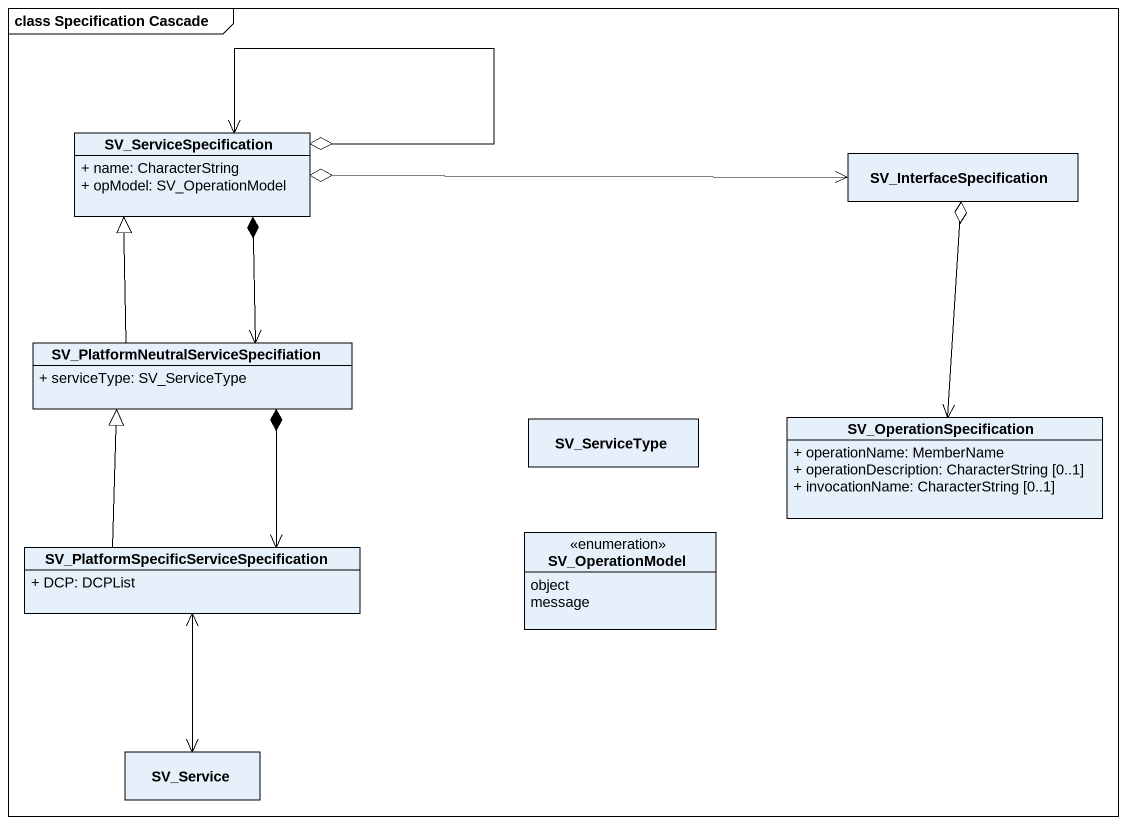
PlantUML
@startuml
mainframe class Specification Cascade
hide circle
hide empty members
skinparam classAttributeIconSize 0
class SV_ServiceSpecification {
  + name: CharacterString
  + opModel: SV_OperationModel
}
class SV_InterfaceSpecification
class "SV_PlatformNeutralServiceSpecifiation" as SV_PlatformNeutralServiceSpe {
  + serviceType: SV_ServiceType
}
class SV_ServiceType
class SV_OperationSpecification {
  + operationName: MemberName
  + operationDescription: CharacterString [0..1]
  + invocationName: CharacterString [0..1]
}
class "SV_PlatformSpecificServiceSpecification" as SV_PlatformSpecificServiceSp {
  + DCP: DCPList
}
enum SV_OperationModel {
  object
  message
}
class SV_Service
SV_ServiceSpecification o--> SV_ServiceSpecification
SV_ServiceSpecification o-right-> SV_InterfaceSpecification
SV_ServiceSpecification *--> SV_PlatformNeutralServiceSpe
SV_PlatformNeutralServiceSpe -up-|> SV_ServiceSpecification
SV_PlatformNeutralServiceSpe *--> SV_PlatformSpecificServiceSp
SV_OperationSpecification <-up-o SV_InterfaceSpecification
SV_PlatformSpecificServiceSp -up-|> SV_PlatformNeutralServiceSpe
SV_PlatformSpecificServiceSp <--> SV_Service
@enduml
